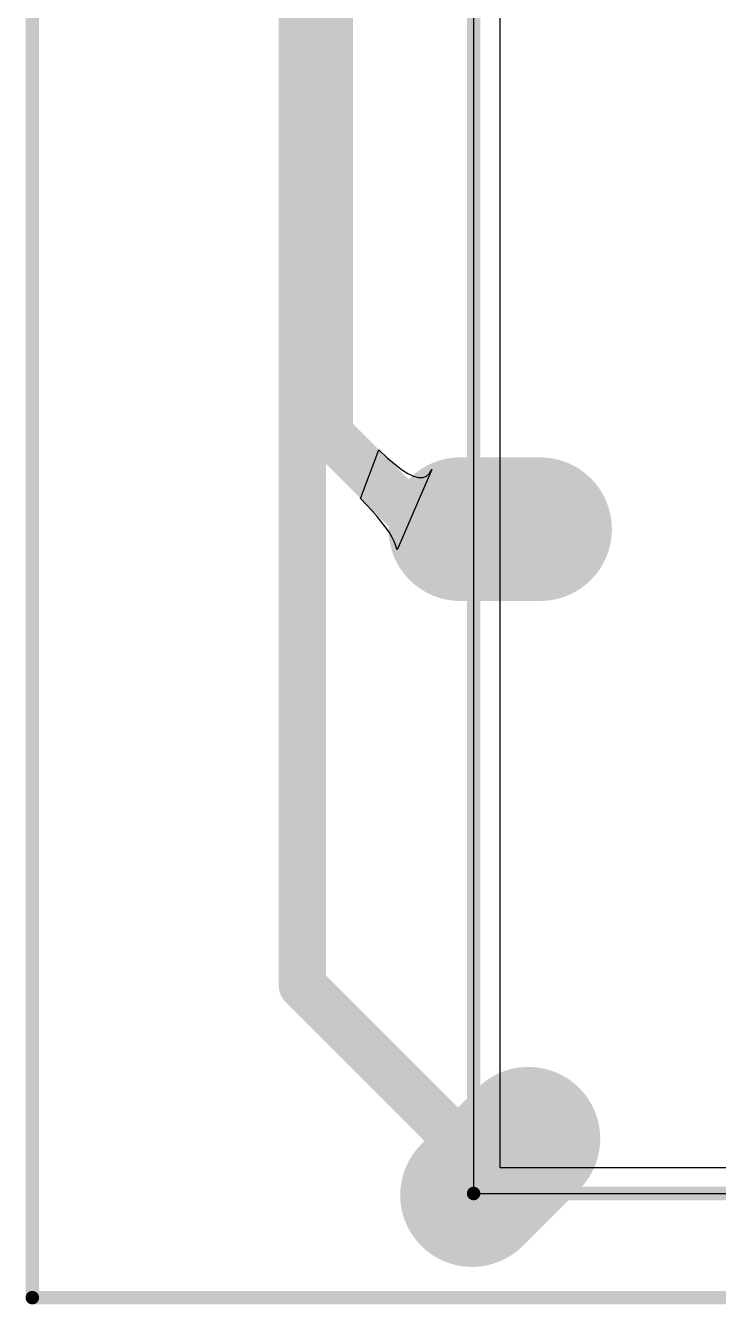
# Model space of a CAD drawing. Header units: inches. Extents: x -0.01 to 1.53, y 0 to 1.97.
# Drawn here: x -0.005 to 0.508, y -0.005 to 0.942 of the extents above; entities that cross this region are included whole.
import ezdxf

# ---------------------------------------------------------------- set-up
doc = ezdxf.new("R2010")
doc.units = ezdxf.units.IN
doc.header["$MEASUREMENT"] = 0
for name, color, linetype in [('Bottom Layer', 5, 'Continuous'), ('Bottom Solder', 6, 'Continuous'), ('Mechanical 1', 6, 'Continuous'), ('Multi-Layer', 9, 'Continuous'), ('Pad Holes', 156, 'Continuous'), ('Top Layer', 1, 'Continuous'), ('Top Solder', 216, 'Continuous')]:
    doc.layers.add(name, color=color, linetype=linetype)

# ---------------------------------------------------------------- blocks, each defined once
blk = doc.blocks.new('GERMANIUM_SAMPLE_636')
at = {"layer": 'Bottom Layer'}
h = blk.add_hatch(color=5, dxfattribs=at)
edge = h.paths.add_edge_path()
edge.add_arc((-0.26575, 0), 0.04921, 90, 270)
edge.add_line((-0.26575, -0.04921), (-0.20669, -0.04921))
edge.add_arc((-0.20669, 0), 0.04921, 270, 450)
edge.add_line((-0.20669, 0.04921), (-0.26575, 0.04921))
h = blk.add_hatch(color=5, dxfattribs=at)
edge = h.paths.add_edge_path()
edge.add_arc((-0.2571, -0.49332), 0.04921, 135, 315)
edge.add_line((-0.2223, -0.52812), (-0.18054, -0.48636))
edge.add_arc((-0.21534, -0.45156), 0.04921, 315, 495)
edge.add_line((-0.25014, -0.41676), (-0.2919, -0.45852))
at = {"layer": 'Bottom Solder'}
h = blk.add_hatch(color=6, dxfattribs=at)
edge = h.paths.add_edge_path()
edge.add_arc((-0.26575, 0), 0.05321, 90, 270)
edge.add_line((-0.26575, -0.05321), (-0.20669, -0.05321))
edge.add_arc((-0.20669, 0), 0.05321, 270, 450)
edge.add_line((-0.20669, 0.05321), (-0.26575, 0.05321))
h = blk.add_hatch(color=6, dxfattribs=at)
edge = h.paths.add_edge_path()
edge.add_arc((-0.2571, -0.49332), 0.05321, 135, 315)
edge.add_line((-0.21947, -0.53095), (-0.17771, -0.48919))
edge.add_arc((-0.21534, -0.45156), 0.05321, 315, 495)
edge.add_line((-0.25297, -0.41393), (-0.29473, -0.45569))
at = {"layer": 'Multi-Layer'}
h = blk.add_hatch(color=9, dxfattribs=at)
edge = h.paths.add_edge_path()
edge.add_arc((-0.26575, 0), 0.04921, 90, 270)
edge.add_line((-0.26575, -0.04921), (-0.20669, -0.04921))
edge.add_arc((-0.20669, 0), 0.04921, 270, 450)
edge.add_line((-0.20669, 0.04921), (-0.26575, 0.04921))
h = blk.add_hatch(color=9, dxfattribs=at)
edge = h.paths.add_edge_path()
edge.add_arc((-0.2571, -0.49332), 0.04921, 135, 315)
edge.add_line((-0.2223, -0.52812), (-0.18054, -0.48636))
edge.add_arc((-0.21534, -0.45156), 0.04921, 315, 495)
edge.add_line((-0.25014, -0.41676), (-0.2919, -0.45852))
at = {"layer": 'Pad Holes'}
h = blk.add_hatch(color=7, dxfattribs=at)
edge = h.paths.add_edge_path()
edge.add_arc((-0.19217, 0), 0.015, 270, 450)
edge.add_line((-0.19217, 0.015), (-0.28028, 0.015))
edge.add_arc((-0.28028, 0), 0.015, 90, 270)
edge.add_line((-0.28028, -0.015), (-0.19217, -0.015))
h = blk.add_hatch(color=7, dxfattribs=at)
edge = h.paths.add_edge_path()
edge.add_arc((-0.20507, -0.44129), 0.015, 315, 495)
edge.add_line((-0.21568, -0.43068), (-0.27798, -0.49299))
edge.add_arc((-0.26737, -0.50359), 0.015, 135, 315)
edge.add_line((-0.25677, -0.5142), (-0.19446, -0.4519))
at = {"layer": 'Top Layer'}
h = blk.add_hatch(color=1, dxfattribs=at)
edge = h.paths.add_edge_path()
edge.add_arc((-0.26575, 0), 0.04921, 90, 270)
edge.add_line((-0.26575, -0.04921), (-0.20669, -0.04921))
edge.add_arc((-0.20669, 0), 0.04921, 270, 450)
edge.add_line((-0.20669, 0.04921), (-0.26575, 0.04921))
h = blk.add_hatch(color=1, dxfattribs=at)
edge = h.paths.add_edge_path()
edge.add_arc((-0.2571, -0.49332), 0.04921, 135, 315)
edge.add_line((-0.2223, -0.52812), (-0.18054, -0.48636))
edge.add_arc((-0.21534, -0.45156), 0.04921, 315, 495)
edge.add_line((-0.25014, -0.41676), (-0.2919, -0.45852))
at = {"layer": 'Top Solder'}
h = blk.add_hatch(color=216, dxfattribs=at)
edge = h.paths.add_edge_path()
edge.add_arc((-0.26575, 0), 0.05321, 90, 270)
edge.add_line((-0.26575, -0.05321), (-0.20669, -0.05321))
edge.add_arc((-0.20669, 0), 0.05321, 270, 450)
edge.add_line((-0.20669, 0.05321), (-0.26575, 0.05321))
h = blk.add_hatch(color=216, dxfattribs=at)
edge = h.paths.add_edge_path()
edge.add_arc((-0.2571, -0.49332), 0.05321, 135, 315)
edge.add_line((-0.21947, -0.53095), (-0.17771, -0.48919))
edge.add_arc((-0.21534, -0.45156), 0.05321, 315, 495)
edge.add_line((-0.25297, -0.41393), (-0.29473, -0.45569))
at = {"layer": 'Mechanical 1'}
for p, q in [((-0.25591, 0.49213), (-0.25591, -0.49213)), ((-0.25591, -0.49213), (0.25591, -0.49213))]:
    blk.add_line(p, q, dxfattribs=at)
for points in [[(-0.25591, -0.49213, 0.01, 0.01, 0), (-0.25591, 0.49213, 0.01, 0.01, 0)], [(-0.25591, -0.49213, 0.01, 0.01, 0), (0.25591, -0.49213, 0.01, 0.01, 0)]]:
    blk.add_lwpolyline(points, format="xyseb", dxfattribs=at)
blk.add_lwpolyline([(-0.25841, -0.49213, 0.005, 0.005, 1), (-0.25341, -0.49213, 0.005, 0.005, 1)], format="xyseb", close=True, dxfattribs=at)
blk.add_lwpolyline([(-0.25841, -0.49213, 0.005, 0.005, 1), (-0.25341, -0.49213, 0.005, 0.005, 1)], format="xyseb", close=True, dxfattribs=at)

msp = doc.modelspace()

# ---------------------------------------------------------------- linework, layer by layer
at = {"layer": 'Bottom Layer'}
for p, q in [((0.2432, 0.59206), (0.25673, 0.62802)), ((0.25673, 0.62802), (0.26283, 0.62216)), ((0.26283, 0.62216), (0.27357, 0.6134)), ((0.29588, 0.61355), (0.2702, 0.55408)), ((0.27357, 0.6134), (0.27822, 0.61048)), ((0.27822, 0.61048), (0.28237, 0.60855)), ((0.28237, 0.60855), (0.28605, 0.60759)), ((0.28605, 0.60759), (0.28923, 0.60761)), ((0.28923, 0.60761), (0.29194, 0.60861)), ((0.29194, 0.60861), (0.29415, 0.61059)), ((0.29415, 0.61059), (0.29588, 0.61355)), ((0.25181, 0.58301), (0.2432, 0.59206)), ((0.25551, 0.57875), (0.25181, 0.58301)), ((0.26171, 0.57079), (0.25551, 0.57875)), ((0.26421, 0.56709), (0.26171, 0.57079)), ((0.26631, 0.56356), (0.26421, 0.56709)), ((0.26801, 0.56022), (0.26631, 0.56356)), ((0.2693, 0.55706), (0.26801, 0.56022)), ((0.2702, 0.55408), (0.2693, 0.55706))]:
    msp.add_line(p, q, dxfattribs=at)
for points in [[(0.22, 0.64, 0.035, 0.035, 0), (0.22, 1.09, 0.035, 0.035, 0)], [(0.22, 0.64, 0.035, 0.035, 0), (0.29, 0.57, 0.035, 0.035, 0)], [(0.29, 0.57, 0.035, 0.035, 0), (0.33378, 0.57, 0.035, 0.035, 0)]]:
    msp.add_lwpolyline(points, format="xyseb", dxfattribs=at)
for points in [[(0.21125, 0.64, 0.0175, 0.0175, 1), (0.22875, 0.64, 0.0175, 0.0175, 1)], [(0.21125, 0.64, 0.0175, 0.0175, 1), (0.22875, 0.64, 0.0175, 0.0175, 1)], [(0.28125, 0.57, 0.0175, 0.0175, 1), (0.29875, 0.57, 0.0175, 0.0175, 1)], [(0.28125, 0.57, 0.0175, 0.0175, 1), (0.29875, 0.57, 0.0175, 0.0175, 1)], [(0.32503, 0.57, 0.0175, 0.0175, 1), (0.34253, 0.57, 0.0175, 0.0175, 1)]]:
    msp.add_lwpolyline(points, format="xyseb", close=True, dxfattribs=at)
at = {"layer": 'Mechanical 1'}
for points in [[(0, 0, 0.01, 0.01, 0), (0, 1.85039, 0.01, 0.01, 0)], [(0, 0, 0.01, 0.01, 0), (1.14173, 0, 0.01, 0.01, 0)]]:
    msp.add_lwpolyline(points, format="xyseb", dxfattribs=at)
msp.add_lwpolyline([(-0.0025, 0, 0.005, 0.005, 1), (0.0025, 0, 0.005, 0.005, 1)], format="xyseb", close=True, dxfattribs=at)
msp.add_lwpolyline([(-0.0025, 0, 0.005, 0.005, 1), (0.0025, 0, 0.005, 0.005, 1)], format="xyseb", close=True, dxfattribs=at)
at = {"layer": 'Multi-Layer'}
for p, q in [((0.34656, 0.09612), (0.34656, 1.041)), ((0.819, 0.09612), (0.34656, 0.09612))]:
    msp.add_line(p, q, dxfattribs=at)
at = {"layer": 'Top Layer'}
for points in [[(0.2, 0.23134, 0.035, 0.035, 0), (0.2, 1.26189, 0.035, 0.035, 0)], [(0.2, 0.23134, 0.035, 0.035, 0), (0.33378, 0.09756, 0.035, 0.035, 0)]]:
    msp.add_lwpolyline(points, format="xyseb", dxfattribs=at)
for points in [[(0.19125, 0.23134, 0.0175, 0.0175, 1), (0.20875, 0.23134, 0.0175, 0.0175, 1)], [(0.19125, 0.23134, 0.0175, 0.0175, 1), (0.20875, 0.23134, 0.0175, 0.0175, 1)], [(0.32503, 0.09756, 0.0175, 0.0175, 1), (0.34253, 0.09756, 0.0175, 0.0175, 1)]]:
    msp.add_lwpolyline(points, format="xyseb", close=True, dxfattribs=at)

# ---------------------------------------------------------------- block references
msp.add_blockref('GERMANIUM_SAMPLE_636', (0.58278, 0.5693))

doc.saveas('drawing.dxf')
